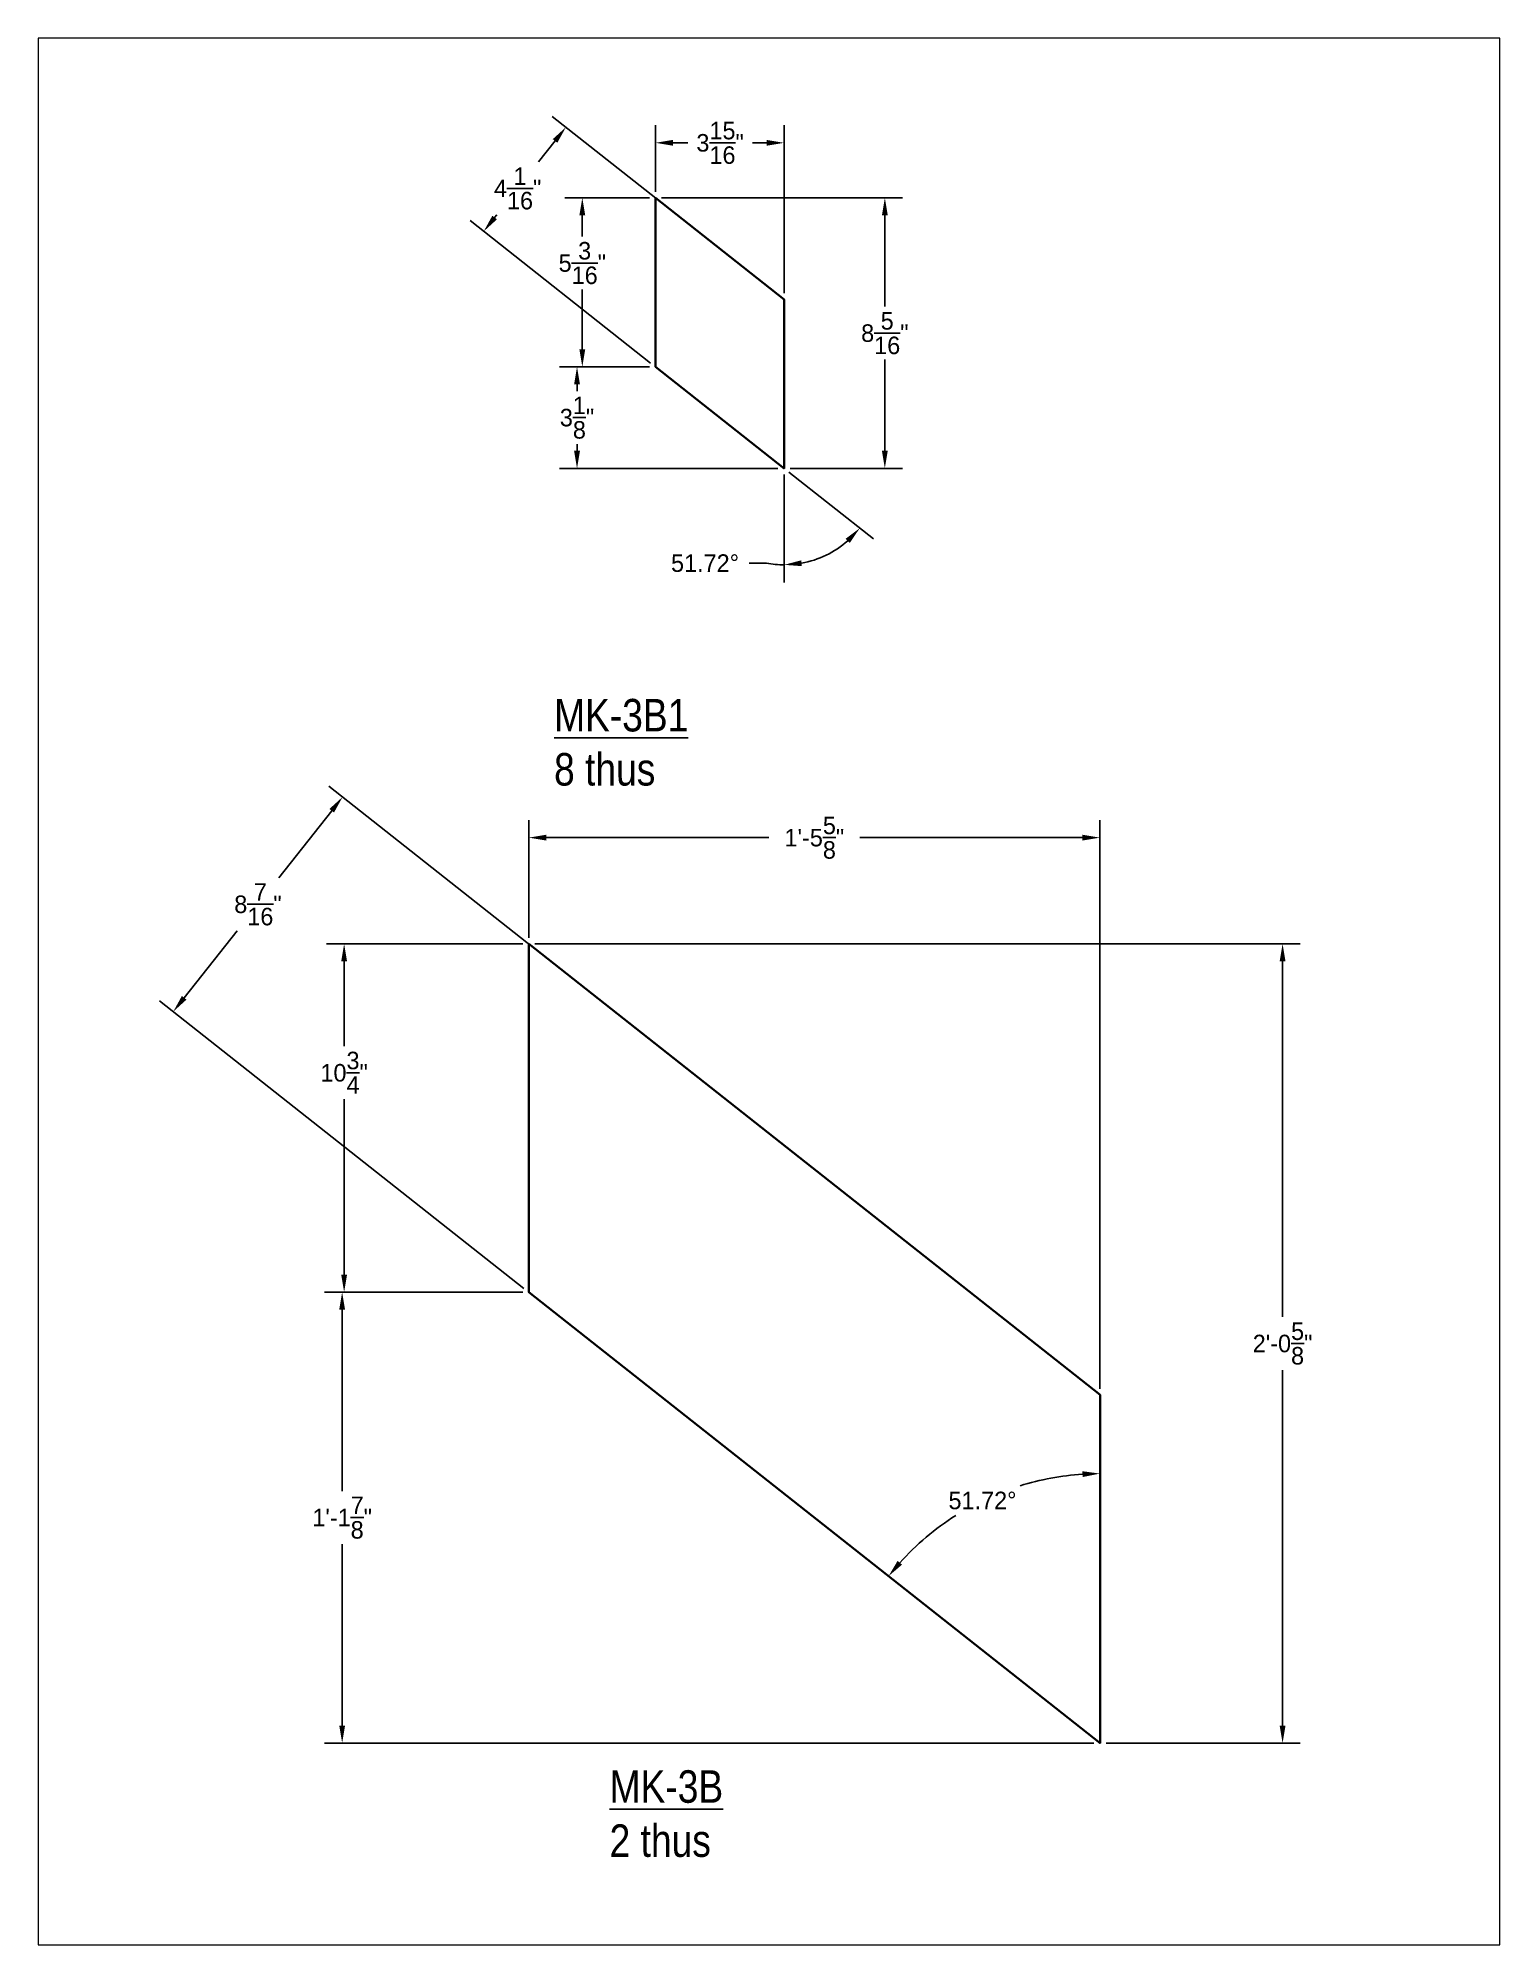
# Paper-space layout 'Layout2 (2)' of a CAD drawing. Extents: x 0.2 to 8.1, y 0.1 to 10.5.
# The model-space entities are those that its viewports show. They can reach past a viewport. Long polylines and large blocks are cut down to what shows.
import ezdxf

# ---------------------------------------------------------------- set-up
doc = ezdxf.new("R2010")
doc.units = 0
doc.header["$LTSCALE"] = 2
doc.header["$MEASUREMENT"] = 0
doc.layers.add('STAIRTREADS', color=6, linetype='CONTINUOUS')
doc.layers.add('TEXT', color=250, linetype='CONTINUOUS')
doc.styles.add('ARCHENT', font='technical.ttf')
doc.dimstyles.get("Standard").update_dxf_attribs({"dimtxt": 0.18, "dimasz": 0.18, "dimexe": 0.18, "dimexo": 0.0625, "dimgap": 0.09, "dimtad": 0, "dimtih": 1, "dimtoh": 1, "dimdec": 4, "dimzin": 0, "dimdsep": 46, "dimtxsty": 'Standard', "dimcen": 0.09, "dimadec": 0, "dimazin": 0, "dimtfac": 1, "dimtdec": 4, "dimtofl": 0, "dimtmove": 0, "dimatfit": 3, "dimfxl": 1, "dimtolj": 1, "dimtzin": 0, "dimarcsym": 0})

# ---------------------------------------------------------------- blocks, each defined once
blk = doc.blocks.new('*D592')
at = {"layer": 'STAIRTREADS', "color": 0, "linetype": 'Continuous', "lineweight": -2}
for p, q in [((1506.092, -1408.678), (1506.092, -1406.629)), ((1510.055, -1411.805), (1510.055, -1406.629)), ((1506.632, -1407.169), (1507.087, -1407.169)), ((1509.515, -1407.169), (1509.082, -1407.169))]:
    blk.add_line(p, q, dxfattribs=at)
at = {"layer": 'STAIRTREADS', "color": 0, "linetype": 'Continuous'}
for points in [[(1506.632, -1407.079), (1506.632, -1407.259), (1506.092, -1407.169)], [(1509.515, -1407.079), (1509.515, -1407.259), (1510.055, -1407.169)]]:
    blk.add_solid(points, dxfattribs=at)
at = {"layer": 'STAIRTREADS', "color": 0, "linetype": 'Continuous', "insert": (1508.084, -1407.169), "char_height": 0.54, "attachment_point": 5}
blk.add_mtext('\\A1;3{\\H1.000000x;\\S15/16;}"', dxfattribs=at)
blk = doc.blocks.new('*D593')
at = {"layer": 'STAIRTREADS', "color": 0, "linetype": 'Continuous', "lineweight": -2}
for p, q in [((1508.475, -1410.746), (1502.908, -1406.353)), ((1502.998, -1407.112), (1502.49, -1407.754)), ((1505.944, -1413.953), (1500.378, -1409.56)), ((1501.136, -1409.471), (1501.2, -1409.389))]:
    blk.add_line(p, q, dxfattribs=at)
at = {"layer": 'STAIRTREADS', "color": 0, "linetype": 'Continuous'}
for points in [[(1502.927, -1407.056), (1503.068, -1407.167), (1503.332, -1406.688)], [(1501.065, -1409.415), (1501.207, -1409.527), (1500.801, -1409.895)]]:
    blk.add_solid(points, dxfattribs=at)
at = {"layer": 'STAIRTREADS', "color": 0, "linetype": 'Continuous', "insert": (1501.845, -1408.572), "char_height": 0.54, "attachment_point": 5}
blk.add_mtext('\\A1;4{\\H1.000000x;\\S1/16;}"', dxfattribs=at)
blk = doc.blocks.new('*D594')
at = {"layer": 'STAIRTREADS', "color": 0, "linetype": 'Continuous', "lineweight": -2}
for p, q in [((1505.904, -1408.865), (1503.298, -1408.865)), ((1503.838, -1409.405), (1503.838, -1410.055)), ((1503.838, -1413.529), (1503.838, -1411.69)), ((1505.904, -1414.069), (1503.298, -1414.069))]:
    blk.add_line(p, q, dxfattribs=at)
at = {"layer": 'STAIRTREADS', "color": 0, "linetype": 'Continuous'}
for points in [[(1503.748, -1409.405), (1503.928, -1409.405), (1503.838, -1408.865)], [(1503.748, -1413.529), (1503.928, -1413.529), (1503.838, -1414.069)]]:
    blk.add_solid(points, dxfattribs=at)
at = {"layer": 'STAIRTREADS', "color": 0, "linetype": 'Continuous', "insert": (1503.838, -1410.872), "char_height": 0.54, "attachment_point": 5}
blk.add_mtext('\\A1;5{\\H1.000000x;\\S3/16;}"', dxfattribs=at)
blk = doc.blocks.new('*D595')
at = {"layer": 'STAIRTREADS', "color": 0, "linetype": 'Continuous', "lineweight": -2}
for p, q in [((1505.904, -1414.069), (1503.135, -1414.069)), ((1503.675, -1414.609), (1503.675, -1414.815)), ((1503.675, -1416.657), (1503.675, -1416.45)), ((1509.868, -1417.197), (1503.135, -1417.197))]:
    blk.add_line(p, q, dxfattribs=at)
at = {"layer": 'STAIRTREADS', "color": 0, "linetype": 'Continuous'}
for points in [[(1503.585, -1414.609), (1503.765, -1414.609), (1503.675, -1414.069)], [(1503.585, -1416.657), (1503.765, -1416.657), (1503.675, -1417.197)]]:
    blk.add_solid(points, dxfattribs=at)
at = {"layer": 'STAIRTREADS', "color": 0, "linetype": 'Continuous', "insert": (1503.675, -1415.633), "char_height": 0.54, "attachment_point": 5}
blk.add_mtext('\\A1;3{\\H1.000000x;\\S1/8;}"', dxfattribs=at)
blk = doc.blocks.new('*D596')
at = {"layer": 'STAIRTREADS', "color": 0, "linetype": 'Continuous', "lineweight": -2}
for p, q in [((1506.279, -1408.865), (1513.701, -1408.865)), ((1513.161, -1409.405), (1513.161, -1412.213)), ((1513.161, -1416.657), (1513.161, -1413.848)), ((1510.243, -1417.197), (1513.701, -1417.197))]:
    blk.add_line(p, q, dxfattribs=at)
at = {"layer": 'STAIRTREADS', "color": 0, "linetype": 'Continuous'}
for points in [[(1513.071, -1409.405), (1513.251, -1409.405), (1513.161, -1408.865)], [(1513.071, -1416.657), (1513.251, -1416.657), (1513.161, -1417.197)]]:
    blk.add_solid(points, dxfattribs=at)
at = {"layer": 'STAIRTREADS', "color": 0, "linetype": 'Continuous', "insert": (1513.161, -1413.031), "char_height": 0.54, "attachment_point": 5}
blk.add_mtext('\\A1;8{\\H1.000000x;\\S5/16;}"', dxfattribs=at)
blk = doc.blocks.new('*D597')
at = {"layer": 'STAIRTREADS', "color": 0, "linetype": 'Continuous', "lineweight": -2}
for p, q in [((1510.202, -1417.313), (1512.812, -1419.372)), ((1510.055, -1417.384), (1510.055, -1420.709)), ((1509.517, -1420.12), (1508.977, -1420.12))]:
    blk.add_line(p, q, dxfattribs=at)
for start, end in [(280.42349, 311.3007), (259.57651, 270)]:
    blk.add_arc((1510.055, -1417.197), 2.972, start, end, dxfattribs=at)
at = {"layer": 'STAIRTREADS', "color": 0, "linetype": 'Continuous'}
for points in [[(1511.952, -1419.368), (1512.082, -1419.491), (1512.389, -1419.038)], [(1510.601, -1420.209), (1510.585, -1420.03), (1510.055, -1420.169)]]:
    blk.add_solid(points, dxfattribs=at)
at = {"layer": 'STAIRTREADS', "color": 0, "linetype": 'Continuous', "insert": (1507.62, -1420.12), "char_height": 0.54, "attachment_point": 5}
blk.add_mtext('\\A1;51.72°', dxfattribs=at)
blk = doc.blocks.new('*D598')
at = {"layer": 'STAIRTREADS', "color": 0, "linetype": 'Continuous', "lineweight": -2}
for p, q in [((1502.187, -1431.66), (1502.187, -1428.033)), ((1519.791, -1445.551), (1519.791, -1428.033)), ((1502.727, -1428.573), (1509.587, -1428.573)), ((1519.251, -1428.573), (1512.392, -1428.573))]:
    blk.add_line(p, q, dxfattribs=at)
at = {"layer": 'STAIRTREADS', "color": 0, "linetype": 'Continuous'}
for points in [[(1502.727, -1428.483), (1502.727, -1428.663), (1502.187, -1428.573)], [(1519.251, -1428.483), (1519.251, -1428.663), (1519.791, -1428.573)]]:
    blk.add_solid(points, dxfattribs=at)
at = {"layer": 'STAIRTREADS', "color": 0, "linetype": 'Continuous', "insert": (1510.989, -1428.573), "char_height": 0.54, "attachment_point": 5}
blk.add_mtext('\\A1;1\'-5{\\H1.000000x;\\S5/8;}"', dxfattribs=at)
blk = doc.blocks.new('*D599')
at = {"layer": 'STAIRTREADS', "color": 0, "linetype": 'Continuous', "lineweight": -2}
for p, q in [((1502.375, -1431.848), (1525.958, -1431.848)), ((1525.418, -1432.388), (1525.418, -1443.339)), ((1525.418, -1455.925), (1525.418, -1444.974)), ((1519.979, -1456.465), (1525.958, -1456.465))]:
    blk.add_line(p, q, dxfattribs=at)
at = {"layer": 'STAIRTREADS', "color": 0, "linetype": 'Continuous'}
for points in [[(1525.328, -1432.388), (1525.508, -1432.388), (1525.418, -1431.848)], [(1525.328, -1455.925), (1525.508, -1455.925), (1525.418, -1456.465)]]:
    blk.add_solid(points, dxfattribs=at)
at = {"layer": 'STAIRTREADS', "color": 0, "linetype": 'Continuous', "insert": (1525.418, -1444.156), "char_height": 0.54, "attachment_point": 5}
blk.add_mtext('\\A1;2\'-0{\\H1.000000x;\\S5/8;}"', dxfattribs=at)
blk = doc.blocks.new('*D600')
at = {"layer": 'STAIRTREADS', "color": 0, "linetype": 'Continuous', "lineweight": -2}
for p, q in [((1502, -1431.848), (1495.958, -1431.848)), ((1496.498, -1432.388), (1496.498, -1434.998)), ((1496.498, -1442.034), (1496.498, -1436.633)), ((1502, -1442.574), (1495.958, -1442.574))]:
    blk.add_line(p, q, dxfattribs=at)
at = {"layer": 'STAIRTREADS', "color": 0, "linetype": 'Continuous'}
for points in [[(1496.408, -1432.388), (1496.588, -1432.388), (1496.498, -1431.848)], [(1496.408, -1442.034), (1496.588, -1442.034), (1496.498, -1442.574)]]:
    blk.add_solid(points, dxfattribs=at)
at = {"layer": 'STAIRTREADS', "color": 0, "linetype": 'Continuous', "insert": (1496.498, -1435.816), "char_height": 0.54, "attachment_point": 5}
blk.add_mtext('\\A1;10{\\H1.000000x;\\S3/4;}"', dxfattribs=at)
blk = doc.blocks.new('*D601')
at = {"layer": 'STAIRTREADS', "color": 0, "linetype": 'Continuous', "lineweight": -2}
for p, q in [((1502, -1442.574), (1495.897, -1442.574)), ((1496.437, -1443.114), (1496.437, -1448.702)), ((1496.437, -1455.925), (1496.437, -1450.337)), ((1519.604, -1456.465), (1495.897, -1456.465))]:
    blk.add_line(p, q, dxfattribs=at)
at = {"layer": 'STAIRTREADS', "color": 0, "linetype": 'Continuous'}
for points in [[(1496.347, -1443.114), (1496.527, -1443.114), (1496.437, -1442.574)], [(1496.347, -1455.925), (1496.527, -1455.925), (1496.437, -1456.465)]]:
    blk.add_solid(points, dxfattribs=at)
at = {"layer": 'STAIRTREADS', "color": 0, "linetype": 'Continuous', "insert": (1496.437, -1449.519), "char_height": 0.54, "attachment_point": 5}
blk.add_mtext('\\A1;1\'-1{\\H1.000000x;\\S7/8;}"', dxfattribs=at)
blk = doc.blocks.new('*D602')
at = {"layer": 'STAIRTREADS', "color": 0, "linetype": 'Continuous', "lineweight": -2}
for p, q in [((1507.256, -1435.848), (1496.026, -1426.986)), ((1496.115, -1427.744), (1494.487, -1429.808)), ((1491.568, -1433.507), (1493.197, -1431.443)), ((1502.04, -1442.458), (1490.81, -1433.596))]:
    blk.add_line(p, q, dxfattribs=at)
at = {"layer": 'STAIRTREADS', "color": 0, "linetype": 'Continuous'}
for points in [[(1496.045, -1427.689), (1496.186, -1427.8), (1496.45, -1427.321)], [(1491.497, -1433.451), (1491.639, -1433.563), (1491.234, -1433.931)]]:
    blk.add_solid(points, dxfattribs=at)
at = {"layer": 'STAIRTREADS', "color": 0, "linetype": 'Continuous', "insert": (1493.842, -1430.626), "char_height": 0.54, "attachment_point": 5}
blk.add_mtext('\\A1;8{\\H1.000000x;\\S7/16;}"', dxfattribs=at)
blk = doc.blocks.new('*D615')
at = {"layer": 'STAIRTREADS', "color": 0, "linetype": 'Continuous', "lineweight": -2}
for start, end in [(93.72784, 107.26162), (122.35662, 137.99635)]:
    blk.add_arc((1519.791, -1456.465), 8.301, start, end, dxfattribs=at)
at = {"layer": 'STAIRTREADS', "color": 0, "linetype": 'Continuous'}
for points in [[(1519.249, -1448.091), (1519.255, -1448.271), (1519.791, -1448.164)], [(1513.692, -1450.968), (1513.554, -1450.852), (1513.275, -1451.323)]]:
    blk.add_solid(points, dxfattribs=at)
at = {"layer": 'STAIRTREADS', "color": 0, "linetype": 'Continuous', "insert": (1516.17, -1448.995), "char_height": 0.54, "attachment_point": 5}
blk.add_mtext('\\A1;51.72°', dxfattribs=at)

msp = doc.modelspace()

# ---------------------------------------------------------------- linework, layer by layer
at = {"layer": 'STAIRTREADS', "color": 6, "linetype": 'Continuous', "lineweight": 35}
msp.add_line((1506.09158, -1408.86519), (1506.09158, -1414.06905), dxfattribs=at)
msp.add_lwpolyline([(1506.09158, -1408.86519), (1510.05512, -1411.99269), (1510.05512, -1417.19655), (1506.09158, -1414.06905)], dxfattribs=at)
msp.add_lwpolyline([(1502.18725, -1431.84785), (1519.79142, -1445.73872), (1519.79142, -1456.46489), (1502.18725, -1442.57402)], close=True, dxfattribs=at)

# ---------------------------------------------------------------- texts
at = {"layer": 'TEXT', "linetype": 'Continuous', "char_height": 1, "width": 24.0625, "attachment_point": 1, "style": 'ARCHENT'}
for s, insert in [('{\\LMK-3B1\\P}8 thus', (1502.96745, -1424.30063)), ('{\\LMK-3B\\P}2 thus', (1504.67871, -1457.30338))]:
    msp.add_mtext(s, dxfattribs=dict(at, insert=insert))

# ---------------------------------------------------------------- dimensions: what is measured, and where the dimension line sits
at = {"layer": 'STAIRTREADS', "color": 4, "linetype": 'Continuous'}
for base, p1, p2, angle, picture, middle, dimtype in [((1503.33202, -1406.68771), (1506.09158, -1414.06905), (1508.62216, -1410.86199), 51.7241897, '*D593', (1501.84529, -1408.57187), 161), ((1503.83764, -1414.06905), (1506.09158, -1408.86519), (1506.09158, -1414.06905), 90, '*D594', (1503.83764, -1410.87232), 160), ((1496.49768, -1442.57402), (1502.18725, -1431.84785), (1502.18725, -1442.57402), 90, '*D600', (1496.49768, -1435.81598), 160)]:
    dim = msp.add_linear_dim(base=base, p1=p1, p2=p2, angle=angle, dimstyle='Standard', override={"dimscale": 3, "dimgap": 0.0625, "dimlunit": 4, "dimadec": 2}, dxfattribs=at)
    dim.commit()
    dim.dimension.update_dxf_attribs({"geometry": picture, "text_midpoint": middle, "dimtype": dimtype})
dim = msp.add_linear_dim(base=(1510.05512, -1407.16917), p1=(1506.09158, -1408.86519), p2=(1510.05512, -1411.99269), dimstyle='Standard', override={"dimscale": 3, "dimgap": 0.0625, "dimlunit": 4, "dimadec": 2}, dxfattribs=at)
dim.commit()
dim.dimension.update_dxf_attribs({"geometry": '*D592', "text_midpoint": (1508.0842, -1407.16917), "dimtype": 160})
for base, p1, p2, override, picture, middle in [((1513.16119, -1417.19655), (1506.09158, -1408.86519), (1510.05512, -1417.19655), {"dimscale": 3, "dimgap": 0.0625, "dimlunit": 4, "dimadec": 2}, '*D596', (1513.16119, -1413.03087)), ((1503.67478, -1417.19655), (1506.09158, -1414.06905), (1510.05512, -1417.19655), {"dimscale": 3, "dimgap": 0.0625, "dimlunit": 4, "dimadec": 2, "dimtmove": 1}, '*D595', (1503.67478, -1415.6328)), ((1525.41839, -1456.46489), (1502.18725, -1431.84785), (1519.79142, -1456.46489), {"dimscale": 3, "dimgap": 0.0625, "dimlunit": 4, "dimadec": 2}, '*D599', (1525.41839, -1444.15637)), ((1496.43723, -1456.46489), (1502.18725, -1442.57402), (1519.79142, -1456.46489), {"dimscale": 3, "dimgap": 0.0625, "dimlunit": 4, "dimadec": 2, "dimtmove": 1}, '*D601', (1496.43723, -1449.51946))]:
    dim = msp.add_linear_dim(base=base, p1=p1, p2=p2, angle=90, dimstyle='Standard', override=override, dxfattribs=at)
    dim.commit()
    dim.dimension.update_dxf_attribs({"geometry": picture, "text_midpoint": middle})
for base, line1, line2, picture, middle in [((1511.73795, -1419.64666), ((1510.05512, -1411.99269), (1510.05512, -1417.19655)), ((1510.05512, -1417.19655), (1506.09158, -1414.06905)), '*D597', (1507.61985, -1420.11986)), ((1517.33099, -1448.53681), ((1519.79142, -1456.46489), (1502.18725, -1442.57402)), ((1519.79142, -1445.73872), (1519.79142, -1456.46489)), '*D615', (1516.17043, -1448.99518))]:
    dim = msp.add_angular_dim_2l(base=base, line1=line1, line2=line2, dimstyle='Standard', override={"dimscale": 3, "dimgap": 0.0625, "dimlunit": 4, "dimadec": 2}, dxfattribs=at)
    dim.commit()
    dim.dimension.update_dxf_attribs({"geometry": picture, "text_midpoint": middle})
dim = msp.add_aligned_dim(p1=(1502.187252, -1442.574024), p2=(1507.403284, -1435.963647), distance=13.952972, dimstyle='Standard', override={"dimscale": 3, "dimgap": 0.0625, "dimlunit": 4, "dimadec": 2}, dxfattribs=at)
dim.commit()
dim.dimension.update_dxf_attribs({"geometry": '*D602', "text_midpoint": (1493.841655, -1430.6257)})
dim = msp.add_linear_dim(base=(1519.79142, -1428.5731), p1=(1502.18725, -1431.84785), p2=(1519.79142, -1445.73872), dimstyle='Standard', override={"dimscale": 3, "dimgap": 0.0625, "dimlunit": 4, "dimadec": 2}, dxfattribs=at)
dim.commit()
dim.dimension.update_dxf_attribs({"geometry": '*D598', "text_midpoint": (1510.98934, -1428.5731)})

psp = doc.layouts.new('Layout2 (2)')

# ---------------------------------------------------------------- viewports
at = {"layer": 'STAIRTREADS', "color": 4, "linetype": 'Continuous'}
psp.add_viewport(center=(4.169, 5.299), size=(7.954, 10.3716), view_center_point=(1509.59265, -1433.31032), view_height=58.737469, dxfattribs=at)

doc.saveas('drawing.dxf')
